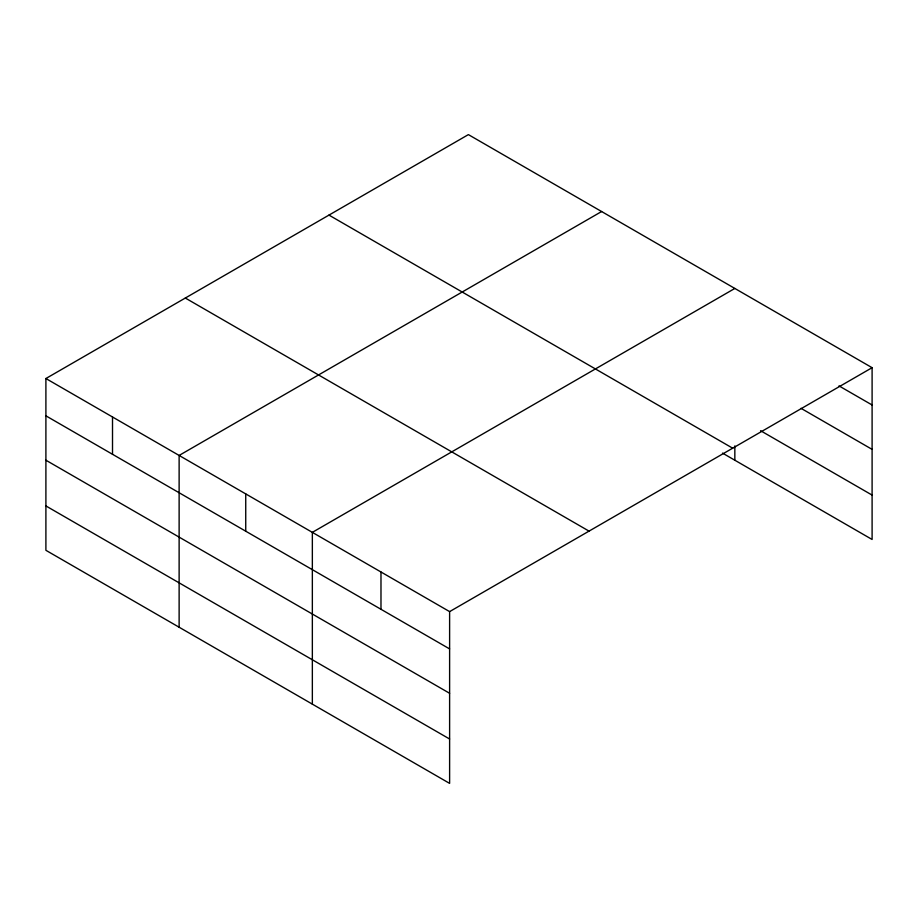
<?xml version="1.0" encoding="UTF-8"?>
<svg xmlns="http://www.w3.org/2000/svg" width="918" height="918" viewBox="0 0 918 918"><rect width="100%" height="100%" fill="white"/><g stroke="black" fill="none" stroke-linecap="round" stroke-linejoin="round"><path stroke-width="1.38" d="M872.1 367.693L468.387 134.613L45.9 378.526L45.9 550.307L449.613 783.387L449.613 611.617L872.1 367.693L872.1 539.474L722.5 453.102M601.611 211.53L179.125 455.443L179.125 627.224M734.836 288.447L312.349 532.36L312.349 704.14M839.006 385.893L872.1 404.987M801.012 408.326L872.1 449.372M760.574 430.703L872.1 495.089M328.965 215.099L732.679 448.191M185.321 298.04L589.035 531.12M45.9 378.526L449.613 611.617M45.9 415.831L449.613 648.911M45.9 460.205L449.613 693.285M45.9 505.933L449.613 739.013M734.836 445.907L734.836 460.228M380.981 571.994L380.981 609.288M245.737 493.907L245.737 531.201M112.512 416.99L112.512 454.284"/></g></svg>
